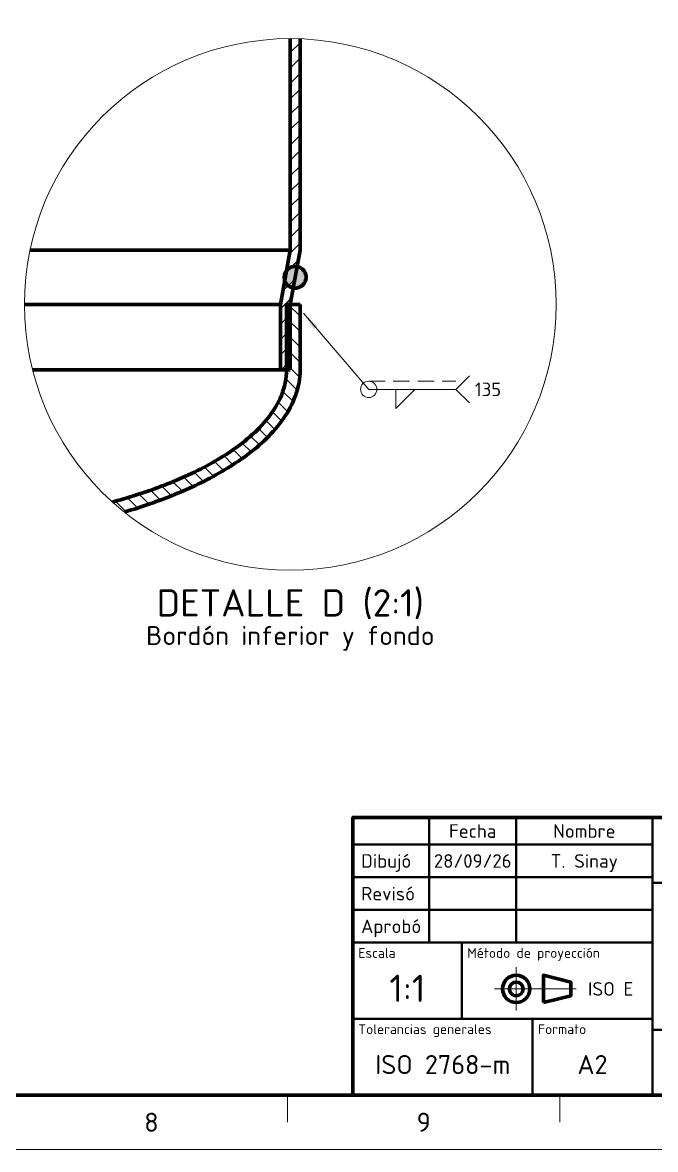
# Model space of a CAD drawing. Header units: millimetres. Extents: x 0 to 2208, y 0 to 420.
# Drawn here: x 828.3 to 944.6, y 0 to 207 of the extents above; entities that cross this region are included whole.
import ezdxf
from ezdxf.enums import TextEntityAlignment as Align

# ---------------------------------------------------------------- set-up
doc = ezdxf.new("R2010")
doc.units = ezdxf.units.MM
doc.linetypes.add('IRAM-F-TRAZO-PUNTO', pattern=[20, 15, -2, 1, -2])
doc.linetypes.add('ISO02-TRAZOS', pattern=[4.5, 3, -1.5])
for name, color, linetype, lineweight in [('01-VISIBLE', 7, 'CONTINUOUS', 70), ('03-EJE', 1, 'IRAM-F-TRAZO-PUNTO', 18), ('05-RAYADO', 8, 'CONTINUOUS', 18), ('06-TEXTO', 7, 'CONTINUOUS', 25), ('07-RECUADRO', 7, 'CONTINUOUS', 70), ('08-FINA', 5, 'CONTINUOUS', 18), ('10-ROTULO', 7, 'CONTINUOUS', 35), ('11-TEXTO-ROTULO', 7, 'CONTINUOUS', 25), ('12-SOLDADURA', 6, 'CONTINUOUS', 18)]:
    doc.layers.add(name, color=color, linetype=linetype, lineweight=lineweight)
doc.styles.add('ISO3098', font='isocpeur.ttf')

msp = doc.modelspace()

# ---------------------------------------------------------------- hatches: boundary and pattern name
at = {"layer": '05-RAYADO'}
h = msp.add_hatch(dxfattribs=at)
h.set_pattern_fill('ANSI31', scale=0.62992)
h.paths.add_polyline_path([(879.3, 165.25), (877.5, 155.25), (877.5, 143.25), (875.7, 143.25), (875.7, 155.25), (877.5, 165.25), (877.5, 204.083), (878.698, 204.069), (879.3, 204.046)])
h = msp.add_hatch(color=7, dxfattribs=at)
h.dxf.hatch_style = 1
h.paths.add_polyline_path([(880.359, 159.847), (880.238, 159.461), (880.042, 159.107), (879.778, 158.8), (879.458, 158.553), (879.095, 158.374), (878.703, 158.273), (878.299, 158.253), (877.899, 158.314), (877.519, 158.454), (877.176, 158.668), (876.882, 158.947), (876.651, 159.279), (876.492, 159.651), (876.41, 160.048), (876.41, 160.452), (876.492, 160.849), (876.651, 161.221), (876.882, 161.553), (877.176, 161.832), (877.519, 162.046), (877.899, 162.186), (878.299, 162.247), (878.703, 162.227), (879.095, 162.126), (879.458, 161.947), (879.778, 161.7), (880.042, 161.393), (880.238, 161.039), (880.359, 160.653), (880.4, 160.25)])
h = msp.add_hatch(dxfattribs=at)
h.set_pattern_fill('ANSI31', scale=0.62992, angle=90)
h.paths.add_polyline_path([(879.297, 142.849), (879.286, 142.449), (879.266, 142.048), (879.232, 141.649), (879.181, 141.252), (879.112, 140.857), (879.024, 140.466), (878.923, 140.078), (878.815, 139.692), (878.699, 139.309), (878.577, 138.927), (878.449, 138.547), (878.313, 138.17), (878.17, 137.796), (878.019, 137.425), (877.859, 137.057), (877.689, 136.694), (877.51, 136.336), (877.321, 135.983), (877.123, 135.634), (876.917, 135.29), (876.703, 134.952), (876.482, 134.617), (876.254, 134.288), (876.02, 133.962), (875.781, 133.641), (875.537, 133.323), (875.287, 133.009), (875.033, 132.699), (874.775, 132.393), (874.512, 132.09), (874.244, 131.792), (873.973, 131.497), (873.697, 131.207), (873.417, 130.92), (873.133, 130.637), (872.845, 130.359), (872.553, 130.084), (872.258, 129.812), (871.96, 129.545), (871.658, 129.281), (871.354, 129.021), (871.046, 128.764), (870.736, 128.51), (870.423, 128.26), (870.107, 128.013), (869.789, 127.769), (869.469, 127.528), (869.146, 127.291), (868.821, 127.056), (868.494, 126.824), (868.165, 126.595), (867.834, 126.369), (867.502, 126.146), (867.167, 125.926), (866.83, 125.708), (866.492, 125.493), (866.152, 125.281), (865.811, 125.071), (865.467, 124.864), (865.123, 124.66), (864.777, 124.458), (864.429, 124.258), (864.08, 124.061), (863.73, 123.866), (863.378, 123.674), (863.026, 123.484), (862.672, 123.296), (862.316, 123.111), (861.96, 122.927), (861.603, 122.746), (861.244, 122.567), (860.884, 122.39), (860.524, 122.215), (860.162, 122.042), (859.8, 121.871), (859.436, 121.703), (859.072, 121.536), (858.707, 121.371), (858.341, 121.208), (857.974, 121.047), (857.606, 120.888), (857.237, 120.73), (856.868, 120.575), (856.498, 120.421), (856.127, 120.269), (855.755, 120.119), (855.383, 119.971), (855.01, 119.824), (854.637, 119.679), (854.262, 119.536), (853.887, 119.394), (853.512, 119.254), (853.136, 119.115), (852.759, 118.979), (852.382, 118.843), (852.004, 118.71), (851.626, 118.578), (851.247, 118.447), (850.867, 118.318), (850.488, 118.19), (850.107, 118.064), (849.726, 117.94), (849.345, 117.817), (848.963, 117.695), (848.581, 117.575), (848.198, 117.456), (847.815, 117.339), (847.431, 117.223), (847.047, 117.108), (847.021, 117.101), (846.52, 117.501), (845.603, 118.273), (844.85, 118.94), (844.998, 118.98), (845.384, 119.088), (845.77, 119.197), (846.155, 119.307), (846.54, 119.418), (846.924, 119.531), (847.308, 119.646), (847.692, 119.762), (848.075, 119.879), (848.457, 119.998), (848.84, 120.118), (849.221, 120.24), (849.602, 120.364), (849.983, 120.488), (850.363, 120.615), (850.743, 120.743), (851.122, 120.872), (851.501, 121.003), (851.879, 121.136), (852.256, 121.27), (852.633, 121.406), (853.009, 121.544), (853.385, 121.683), (853.76, 121.824), (854.134, 121.967), (854.508, 122.112), (854.881, 122.258), (855.253, 122.406), (855.625, 122.556), (855.995, 122.708), (856.365, 122.862), (856.734, 123.017), (857.103, 123.175), (857.47, 123.334), (857.837, 123.496), (858.203, 123.66), (858.567, 123.825), (858.931, 123.993), (859.294, 124.163), (859.656, 124.335), (860.017, 124.509), (860.376, 124.685), (860.735, 124.864), (861.093, 125.045), (861.449, 125.228), (861.804, 125.414), (862.158, 125.602), (862.51, 125.793), (862.861, 125.986), (863.211, 126.181), (863.559, 126.379), (863.906, 126.58), (864.251, 126.784), (864.594, 126.99), (864.936, 127.199), (865.276, 127.411), (865.614, 127.626), (865.951, 127.843), (866.285, 128.064), (866.617, 128.288), (866.947, 128.515), (867.275, 128.745), (867.601, 128.978), (867.924, 129.215), (868.245, 129.455), (868.563, 129.698), (868.879, 129.945), (869.191, 130.196), (869.501, 130.45), (869.808, 130.708), (870.111, 130.97), (870.411, 131.235), (870.707, 131.505), (871, 131.779), (871.288, 132.056), (871.573, 132.338), (871.853, 132.625), (872.129, 132.915), (872.4, 133.21), (872.667, 133.51), (872.928, 133.814), (873.183, 134.122), (873.433, 134.435), (873.677, 134.753), (873.914, 135.076), (874.145, 135.403), (874.369, 135.735), (874.586, 136.072), (874.795, 136.414), (874.996, 136.761), (875.188, 137.112), (875.371, 137.469), (875.545, 137.83), (875.709, 138.195), (875.863, 138.565), (876.007, 138.939), (876.14, 139.317), (876.263, 139.698), (876.374, 140.083), (876.472, 140.471), (876.559, 140.862), (876.633, 141.256), (876.693, 141.652), (876.74, 142.05), (876.773, 142.449), (876.793, 142.849), (876.8, 143.25), (876.8, 155.25), (879.3, 155.25), (879.3, 143.25)])
at = {"layer": '08-FINA'}
h = msp.add_hatch(color=7, dxfattribs=at)
h.dxf.hatch_style = 1
h.paths.add_polyline_path([(879.9, 153.65), (881.846, 150.708), (882.51, 151.277)])

# ---------------------------------------------------------------- linework, layer by layer
at = {"layer": '01-VISIBLE'}
for points in [[(877.5, 165.25), (877.5, 204.083)], [(879.3, 165.25), (879.3, 204.046)], [(877.5, 165.25), (876.9, 165.25), (876.3, 165.25), (875.7, 165.25), (875.1, 165.25), (874.5, 165.25), (873.9, 165.25), (873.3, 165.25), (872.7, 165.25), (872.1, 165.25), (871.5, 165.25), (870.9, 165.25), (870.3, 165.25), (869.7, 165.25), (869.1, 165.25), (868.5, 165.25), (867.9, 165.25), (867.3, 165.25), (866.7, 165.25), (866.1, 165.25), (865.5, 165.25), (864.9, 165.25), (864.3, 165.25), (863.7, 165.25), (863.1, 165.25), (862.5, 165.25), (861.9, 165.25), (861.3, 165.25), (860.7, 165.25), (860.1, 165.25), (859.5, 165.25), (858.9, 165.25), (858.3, 165.25), (857.7, 165.25), (857.1, 165.25), (856.5, 165.25), (855.9, 165.25), (855.3, 165.25), (854.7, 165.25), (854.1, 165.25), (853.5, 165.25), (852.9, 165.25), (852.3, 165.25), (851.7, 165.25), (851.1, 165.25), (850.5, 165.25), (849.9, 165.25), (849.3, 165.25), (848.7, 165.25), (848.1, 165.25), (847.5, 165.25), (846.9, 165.25), (846.3, 165.25), (845.7, 165.25), (845.1, 165.25), (844.5, 165.25), (843.9, 165.25), (843.3, 165.25), (842.7, 165.25), (842.1, 165.25), (841.5, 165.25), (840.9, 165.25), (840.3, 165.25), (839.7, 165.25), (839.1, 165.25), (838.5, 165.25), (837.9, 165.25), (837.3, 165.25), (836.7, 165.25), (836.1, 165.25), (835.5, 165.25), (834.9, 165.25), (834.3, 165.25), (833.7, 165.25), (833.1, 165.25), (832.5, 165.25), (831.9, 165.25), (831.3, 165.25), (830.7, 165.25), (830.1, 165.25), (829.705, 165.25)], [(877.5, 165.25), (875.7, 155.25)], [(877.5, 155.25), (879.3, 165.25)], [(878.4, 162.25), (878.198, 162.24), (877.997, 162.209), (877.801, 162.158), (877.611, 162.088), (877.429, 161.999), (877.257, 161.892), (877.097, 161.768), (876.95, 161.628), (876.818, 161.474), (876.703, 161.308), (876.604, 161.131), (876.524, 160.945), (876.464, 160.751), (876.423, 160.553), (876.403, 160.351), (876.403, 160.149), (876.423, 159.947), (876.464, 159.749), (876.524, 159.555), (876.604, 159.369), (876.703, 159.192), (876.818, 159.026), (876.95, 158.872), (877.097, 158.732), (877.257, 158.608), (877.429, 158.501), (877.611, 158.412), (877.801, 158.342), (877.997, 158.291), (878.198, 158.26), (878.4, 158.25)], [(880.4, 160.25), (880.389, 160.459), (880.356, 160.666), (880.302, 160.868), (880.227, 161.063), (880.132, 161.25), (880.018, 161.426), (879.886, 161.588), (879.738, 161.736), (879.576, 161.868), (879.4, 161.982), (879.213, 162.077), (879.018, 162.152), (878.816, 162.206), (878.609, 162.239), (878.4, 162.25)], [(878.4, 158.25), (878.609, 158.261), (878.816, 158.294), (879.018, 158.348), (879.213, 158.423), (879.4, 158.518), (879.576, 158.632), (879.738, 158.764), (879.886, 158.912), (880.018, 159.074), (880.132, 159.25), (880.227, 159.437), (880.302, 159.632), (880.356, 159.834), (880.389, 160.041), (880.4, 160.25)], [(878.04, 158.25), (878.1, 158.25), (878.16, 158.25), (878.22, 158.25), (878.28, 158.25), (878.34, 158.25), (878.4, 158.25)], [(875.7, 155.25), (875.1, 155.25), (874.5, 155.25), (873.9, 155.25), (873.3, 155.25), (872.7, 155.25), (872.1, 155.25), (871.5, 155.25), (870.9, 155.25), (870.3, 155.25), (869.7, 155.25), (869.1, 155.25), (868.5, 155.25), (867.9, 155.25), (867.3, 155.25), (866.7, 155.25), (866.1, 155.25), (865.5, 155.25), (864.9, 155.25), (864.3, 155.25), (863.7, 155.25), (863.1, 155.25), (862.5, 155.25), (861.9, 155.25), (861.3, 155.25), (860.7, 155.25), (860.1, 155.25), (859.5, 155.25), (858.9, 155.25), (858.3, 155.25), (857.7, 155.25), (857.1, 155.25), (856.5, 155.25), (855.9, 155.25), (855.3, 155.25), (854.7, 155.25), (854.1, 155.25), (853.5, 155.25), (852.9, 155.25), (852.3, 155.25), (851.7, 155.25), (851.1, 155.25), (850.5, 155.25), (849.9, 155.25), (849.3, 155.25), (848.7, 155.25), (848.1, 155.25), (847.5, 155.25), (846.9, 155.25), (846.3, 155.25), (845.7, 155.25), (845.1, 155.25), (844.5, 155.25), (843.9, 155.25), (843.3, 155.25), (842.7, 155.25), (842.1, 155.25), (841.5, 155.25), (840.9, 155.25), (840.3, 155.25), (839.7, 155.25), (839.1, 155.25), (838.5, 155.25), (837.9, 155.25), (837.3, 155.25), (836.7, 155.25), (836.1, 155.25), (835.5, 155.25), (834.9, 155.25), (834.3, 155.25), (833.7, 155.25), (833.1, 155.25), (832.5, 155.25), (831.9, 155.25), (831.3, 155.25), (830.7, 155.25), (830.1, 155.25), (829.5, 155.25), (828.9, 155.25), (828.667, 155.25)], [(875.7, 143.25), (875.7, 155.25)], [(879.3, 155.25), (876.8, 155.25)], [(876.8, 155.25), (876.8, 143.25)], [(877.5, 143.25), (877.5, 155.25)], [(879.3, 143.25), (879.3, 155.25)], [(875.7, 143.25), (875.1, 143.25), (874.5, 143.25), (873.9, 143.25), (873.3, 143.25), (872.7, 143.25), (872.1, 143.25), (871.5, 143.25), (870.9, 143.25), (870.3, 143.25), (869.7, 143.25), (869.1, 143.25), (868.5, 143.25), (867.9, 143.25), (867.3, 143.25), (866.7, 143.25), (866.1, 143.25), (865.5, 143.25), (864.9, 143.25), (864.3, 143.25), (863.7, 143.25), (863.1, 143.25), (862.5, 143.25), (861.9, 143.25), (861.3, 143.25), (860.7, 143.25), (860.1, 143.25), (859.5, 143.25), (858.9, 143.25), (858.3, 143.25), (857.7, 143.25), (857.1, 143.25), (856.5, 143.25), (855.9, 143.25), (855.3, 143.25), (854.7, 143.25), (854.1, 143.25), (853.5, 143.25), (852.9, 143.25), (852.3, 143.25), (851.7, 143.25), (851.1, 143.25), (850.5, 143.25), (849.9, 143.25), (849.3, 143.25), (848.7, 143.25), (848.1, 143.25), (847.5, 143.25), (846.9, 143.25), (846.3, 143.25), (845.7, 143.25), (845.1, 143.25), (844.5, 143.25), (843.9, 143.25), (843.3, 143.25), (842.7, 143.25), (842.1, 143.25), (841.5, 143.25), (840.9, 143.25), (840.3, 143.25), (839.7, 143.25), (839.1, 143.25), (838.5, 143.25), (837.9, 143.25), (837.3, 143.25), (836.7, 143.25), (836.1, 143.25), (835.5, 143.25), (834.9, 143.25), (834.3, 143.25), (833.7, 143.25), (833.1, 143.25), (832.5, 143.25), (831.9, 143.25), (831.3, 143.25), (830.7, 143.25), (830.166, 143.25)], [(876.8, 143.25), (876.785, 142.647), (876.739, 142.045), (876.663, 141.446), (876.557, 140.852), (876.421, 140.264), (876.258, 139.683), (876.069, 139.11), (875.855, 138.545), (875.618, 137.99), (875.359, 137.445), (875.079, 136.911), (874.779, 136.387), (874.46, 135.874), (874.124, 135.373), (873.773, 134.882), (873.407, 134.402), (873.027, 133.933), (872.635, 133.474), (872.231, 133.025), (871.817, 132.587), (871.392, 132.158), (870.958, 131.739), (870.515, 131.329), (870.063, 130.928), (869.604, 130.536), (869.138, 130.153), (868.665, 129.777), (868.186, 129.41), (867.701, 129.051), (867.211, 128.699), (866.715, 128.355), (866.215, 128.017), (865.71, 127.687), (865.2, 127.363), (864.686, 127.046), (864.169, 126.735), (863.648, 126.431), (863.123, 126.132), (862.596, 125.839), (862.065, 125.552), (861.531, 125.271), (860.994, 124.995), (860.454, 124.724), (859.912, 124.458), (859.368, 124.198), (858.821, 123.942), (858.272, 123.691), (857.721, 123.445), (857.168, 123.203), (856.613, 122.966), (856.056, 122.733), (855.498, 122.505), (854.937, 122.28), (854.375, 122.06), (853.812, 121.844), (853.247, 121.632), (852.68, 121.423), (852.112, 121.219), (851.543, 121.018), (850.972, 120.821), (850.401, 120.627), (849.828, 120.437), (849.254, 120.251), (848.679, 120.068), (848.102, 119.888), (847.525, 119.711), (846.947, 119.538), (846.368, 119.368), (845.788, 119.202), (845.207, 119.038), (844.849, 118.94)], [(847.021, 117.101), (847.144, 117.137), (847.721, 117.31), (848.297, 117.487), (848.872, 117.666), (849.446, 117.849), (850.019, 118.036), (850.591, 118.225), (851.162, 118.418), (851.731, 118.614), (852.3, 118.814), (852.867, 119.017), (853.433, 119.224), (853.997, 119.435), (854.56, 119.649), (855.122, 119.868), (855.682, 120.09), (856.241, 120.316), (856.797, 120.546), (857.353, 120.779), (857.906, 121.018), (858.458, 121.26), (859.007, 121.507), (859.555, 121.758), (860.101, 122.013), (860.644, 122.273), (861.185, 122.538), (861.724, 122.807), (862.261, 123.082), (862.795, 123.361), (863.326, 123.645), (863.854, 123.935), (864.379, 124.23), (864.902, 124.53), (865.421, 124.836), (865.936, 125.148), (866.448, 125.466), (866.956, 125.789), (867.461, 126.119), (867.961, 126.455), (868.456, 126.797), (868.948, 127.146), (869.434, 127.502), (869.915, 127.865), (870.391, 128.235), (870.861, 128.612), (871.325, 128.996), (871.782, 129.388), (872.232, 129.789), (872.675, 130.197), (873.109, 130.614), (873.535, 131.041), (873.952, 131.476), (874.36, 131.919), (874.757, 132.372), (875.145, 132.834), (875.521, 133.304), (875.887, 133.782), (876.241, 134.27), (876.582, 134.767), (876.907, 135.274), (877.214, 135.792), (877.502, 136.321), (877.769, 136.862), (878.013, 137.412), (878.238, 137.971), (878.445, 138.537), (878.636, 139.108), (878.813, 139.684), (878.973, 140.265), (879.111, 140.852), (879.208, 141.446), (879.266, 142.046), (879.293, 142.648), (879.3, 143.25)], [(877.5, 143.25), (875.7, 143.25)]]:
    msp.add_lwpolyline(points, dxfattribs=at)
msp.add_lwpolyline([(924, 27), (929, 28.25), (929, 30.75), (924, 32)], close=True, dxfattribs=at)
for radius in [2.5, 1.25]:
    msp.add_circle((919, 29.5), radius, dxfattribs=at)
at = {"layer": '03-EJE'}
for p, q in [((919, 25.5), (919, 33.5)), ((915, 29.5), (930.5, 29.5))]:
    msp.add_line(p, q, dxfattribs=at)
at = {"layer": '07-RECUADRO'}
for points in [[(505, 10), (1064, 10), (1064, 410), (505, 410)], [(889, 10), (1064, 10), (1064, 61), (889, 61)]]:
    msp.add_lwpolyline(points, close=True, dxfattribs=at)
at = {"layer": '08-FINA'}
for p, q in [((877, 10), (877, 5)), ((927, 10), (927, 5))]:
    msp.add_line(p, q, dxfattribs=at)
msp.add_lwpolyline([(480, 0), (1074, 0), (1074, 420), (480, 420)], close=True, dxfattribs=at)
msp.add_circle((877.5, 155.25), 48.833, dxfattribs=at)
at = {"layer": '10-ROTULO'}
for points in [[(889, 56), (903, 56), (903, 61), (889, 61)], [(903, 56), (919, 56), (919, 61), (903, 61)], [(919, 56), (944, 56), (944, 61), (919, 61)], [(944, 49), (1014, 49), (1014, 61), (944, 61)], [(889, 50), (903, 50), (903, 56), (889, 56)], [(903, 50), (919, 50), (919, 56), (903, 56)], [(919, 50), (944, 50), (944, 56), (919, 56)], [(889, 44), (903, 44), (903, 50), (889, 50)], [(903, 44), (919, 44), (919, 50), (903, 50)], [(919, 44), (944, 44), (944, 50), (919, 50)], [(944, 22), (1014, 22), (1014, 49), (944, 49)], [(889, 38), (903, 38), (903, 44), (889, 44)], [(903, 38), (919, 38), (919, 44), (903, 44)], [(919, 38), (944, 38), (944, 44), (919, 44)], [(889, 24), (909, 24), (909, 38), (889, 38)], [(909, 24), (944, 24), (944, 38), (909, 38)], [(889, 10), (922, 10), (922, 24), (889, 24)], [(922, 10), (944, 10), (944, 24), (922, 24)], [(944, 10), (1014, 10), (1014, 22), (944, 22)]]:
    msp.add_lwpolyline(points, close=True, dxfattribs=at)
at = {"layer": '12-SOLDADURA'}
for p, q in [((891.9, 139.65), (879.9, 153.65)), ((907.9, 139.65), (910.4, 142.15)), ((891.9, 139.65), (907.9, 139.65)), ((907.9, 139.65), (910.4, 137.15))]:
    msp.add_line(p, q, dxfattribs=at)
at = {"layer": '12-SOLDADURA', "linetype": 'ISO02-TRAZOS'}
msp.add_line((891.9, 141.15), (907.9, 141.15), dxfattribs=at)
at = {"layer": '12-SOLDADURA'}
msp.add_lwpolyline([(896.9, 139.65), (896.9, 136.15), (900.4, 139.65)], close=True, dxfattribs=at)
msp.add_circle((891.9, 139.65), 1.5, dxfattribs=at)

# ---------------------------------------------------------------- texts
at = {"layer": '06-TEXTO', "style": 'ISO3098'}
for s, height, p in [('DETALLE D (2:1)', 5, (877.5, 100.417)), ('Bordón inferior y fondo', 3.5, (877.5, 94.417)), ('8', 3.5, (852, 5)), ('9', 3.5, (902, 5))]:
    msp.add_text(s, height=height, dxfattribs=at).set_placement(p, align=Align.MIDDLE_CENTER)
at = {"layer": '11-TEXTO-ROTULO', "style": 'ISO3098'}
for s, height, p in [('Fecha', 2.5, (911, 58.5)), ('Nombre', 2.5, (931.5, 58.5)), ('28/09/26', 2.5, (911, 53)), ('T. Sinay', 2.5, (931.5, 53)), ('1:1', 5, (899, 29.6)), ('ISO 2768-m', 3.5, (905.5, 15.6)), ('A2', 3.5, (933, 15.6))]:
    msp.add_text(s, height=height, dxfattribs=at).set_placement(p, align=Align.MIDDLE_CENTER)
for s, p in [('Dibujó', (890.5, 53)), ('Revisó', (890.5, 47)), ('Aprobó', (890.5, 41))]:
    msp.add_text(s, height=2.5, dxfattribs=at).set_placement(p, align=Align.MIDDLE_LEFT)
for s, p in [('Escala', (890, 37)), ('Método de proyección', (910, 37)), ('Tolerancias generales', (890, 23)), ('Formato', (923, 23))]:
    msp.add_text(s, height=1.8, dxfattribs=at).set_placement(p, align=Align.TOP_LEFT)
msp.add_text('ISO E', height=2.5, dxfattribs=at).set_placement((940.5, 29.5), align=Align.MIDDLE_RIGHT)
at = {"layer": '12-SOLDADURA', "style": 'ISO3098'}
msp.add_text('135', height=2.5, dxfattribs=at).set_placement((911.4, 139.65), align=Align.MIDDLE_LEFT)

doc.saveas('drawing.dxf')
